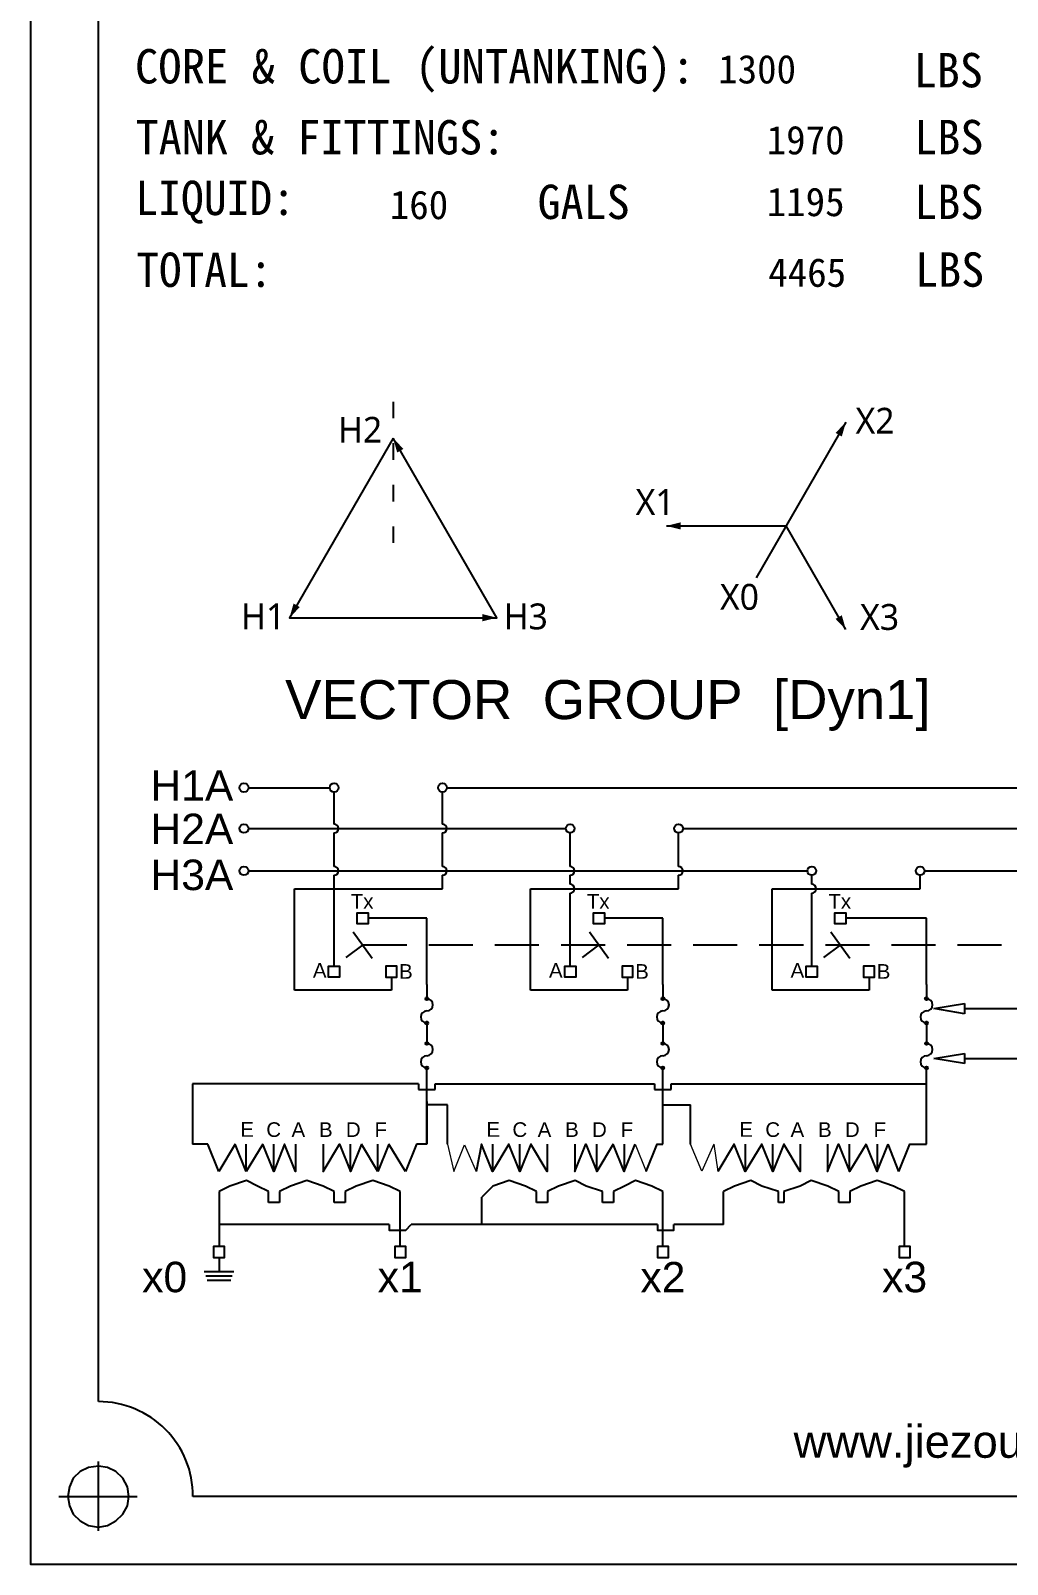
# Model space of a CAD drawing. Header units: millimetres. Extents: x 248233 to 259628, y -181361 to -174035.
# Drawn here: x 251457.5 to 251529.6, y -175628 to -175514.8 of the extents above; entities that cross this region are included whole.
import ezdxf
from ezdxf.enums import TextEntityAlignment as Align

# ---------------------------------------------------------------- set-up
doc = ezdxf.new("R2010")
doc.units = ezdxf.units.MM
doc.header["$LTSCALE"] = 13
for name, pattern in [('ACAD_ISO03W100', [1.18, 0.47, -0.71]), ('DASHED', [0.75, 0.5, -0.25]), ('HIDDEN', [9.525, 6.35, -3.175])]:
    doc.linetypes.add(name, pattern=pattern)
for name, color, linetype in [('2', 3, 'Continuous'), ('4', 2, 'HIDDEN'), ('4虚线层', 6, 'DASHED'), ('PDF_Geometry', 7, 'Continuous')]:
    doc.layers.add(name, color=color, linetype=linetype)
doc.layers.add('2细实线', color=3, linetype='Continuous', lineweight=20)
doc.layers.add('标注、文本', color=3, linetype='Continuous', lineweight=25)
doc.styles.add('Arial_txtstyle_2.50_0_0', font='arial.ttf')
doc.styles.add('Note Text (ANSI)', font='arial.ttf')
doc.styles.add('PDF FangSong', font='simfang.ttf')
doc.styles.add('宋体', font='msyh.ttf', dxfattribs={"width": 0.6})

msp = doc.modelspace()

# ---------------------------------------------------------------- hatches: boundary and pattern name
at = {"layer": '标注、文本'}
h = msp.add_hatch(color=256, dxfattribs=at)
h.dxf.hatch_style = 1
h.paths.add_polyline_path([(251486.847, -175586.227, 1), (251486.629, -175586.227, 1)])
h = msp.add_hatch(color=256, dxfattribs=at)
h.dxf.hatch_style = 1
h.paths.add_polyline_path([(251504.262, -175586.227, 1), (251504.044, -175586.227, 1)])
h = msp.add_hatch(color=256, dxfattribs=at)
h.dxf.hatch_style = 1
h.paths.add_polyline_path([(251523.702, -175586.227, 1), (251523.484, -175586.227, 1)])
h = msp.add_hatch(color=256, dxfattribs=at)
h.dxf.hatch_style = 1
h.paths.add_polyline_path([(251486.847, -175588.027, 1), (251486.629, -175588.027, 1)])
h = msp.add_hatch(color=256, dxfattribs=at)
h.dxf.hatch_style = 1
h.paths.add_polyline_path([(251504.262, -175588.027, 1), (251504.044, -175588.027, 1)])
h = msp.add_hatch(color=256, dxfattribs=at)
h.dxf.hatch_style = 1
h.paths.add_polyline_path([(251523.702, -175588.027, 1), (251523.484, -175588.027, 1)])
h = msp.add_hatch(color=256, dxfattribs=at)
h.dxf.hatch_style = 1
h.paths.add_polyline_path([(251486.847, -175589.535, 1), (251486.629, -175589.535, 1)])
h = msp.add_hatch(color=256, dxfattribs=at)
h.dxf.hatch_style = 1
h.paths.add_polyline_path([(251504.262, -175589.535, 1), (251504.044, -175589.535, 1)])
h = msp.add_hatch(color=256, dxfattribs=at)
h.dxf.hatch_style = 1
h.paths.add_polyline_path([(251523.702, -175589.535, 1), (251523.484, -175589.535, 1)])
h = msp.add_hatch(color=256, dxfattribs=at)
h.dxf.hatch_style = 1
h.paths.add_polyline_path([(251486.847, -175591.335, 1), (251486.629, -175591.335, 1)])
h = msp.add_hatch(color=256, dxfattribs=at)
h.dxf.hatch_style = 1
h.paths.add_polyline_path([(251504.262, -175591.335, 1), (251504.044, -175591.335, 1)])
h = msp.add_hatch(color=256, dxfattribs=at)
h.dxf.hatch_style = 1
h.paths.add_polyline_path([(251523.702, -175591.335, 1), (251523.484, -175591.335, 1)])

# ---------------------------------------------------------------- linework, layer by layer
at = {"layer": '2', "linetype": 'Continuous'}
for p, q in [((251473.578, -175570.658), (251479.574, -175570.658)), ((251488.221, -175570.658), (251531.421, -175570.658)), ((251473.578, -175573.674), (251480.692, -175573.674)), ((251480.692, -175573.674), (251496.989, -175573.674)), ((251505.636, -175573.674), (251531.421, -175573.674)), ((251473.578, -175576.799), (251480.692, -175576.799)), ((251480.692, -175576.799), (251514.809, -175576.799)), ((251523.456, -175576.799), (251531.421, -175576.799)), ((251486.13, -175592.511), (251486.13, -175592.916)), ((251487.345, -175592.916), (251487.345, -175592.511)), ((251503.545, -175592.511), (251503.545, -175592.916)), ((251504.76, -175592.916), (251504.76, -175592.511)), ((251486.13, -175592.916), (251487.345, -175592.916)), ((251503.545, -175592.916), (251504.76, -175592.916)), ((251488.258, -175596.957), (251488.258, -175594.047)), ((251504.153, -175594.047), (251506.178, -175594.047)), ((251506.178, -175596.957), (251506.178, -175594.047)), ((251470.582, -175596.957), (251469.46, -175596.957)), ((251471.392, -175598.982), (251470.582, -175596.957)), ((251472.607, -175596.957), (251471.392, -175598.982)), ((251473.417, -175598.982), (251472.607, -175596.957)), ((251474.632, -175596.957), (251473.417, -175598.982)), ((251475.442, -175598.982), (251474.632, -175596.957)), ((251483.947, -175596.957), (251483.137, -175598.982)), ((251483.137, -175598.982), (251483.137, -175596.957)), ((251485.972, -175596.957), (251485.162, -175598.982)), ((251486.738, -175596.957), (251485.972, -175596.957)), ((251521.568, -175598.982), (251520.758, -175596.957))]:
    msp.add_line(p, q, dxfattribs=at)
at = {"layer": '2'}
for p, q in [((251486.738, -175585.168), (251486.738, -175586.227)), ((251504.153, -175585.168), (251504.153, -175586.227)), ((251523.593, -175585.168), (251523.593, -175586.227)), ((251486.738, -175588.027), (251486.738, -175589.535)), ((251504.153, -175588.027), (251504.153, -175589.535)), ((251523.593, -175588.027), (251523.593, -175589.535)), ((251486.13, -175592.511), (251469.46, -175592.511)), ((251487.345, -175592.511), (251503.545, -175592.511)), ((251504.76, -175592.511), (251523.593, -175592.511))]:
    msp.add_line(p, q, dxfattribs=at)
at = {"layer": '2', "color": 3}
for p, q in [((251526.392, -175586.958), (251535.184, -175586.958)), ((251526.392, -175590.641), (251535.184, -175590.641))]:
    msp.add_line(p, q, dxfattribs=at)
at = {"layer": '2', "linetype": 'ACAD_ISO03W100', "ltscale": 0.2}
msp.add_lwpolyline([(251484.253, -175542.179), (251484.253, -175553.705)], dxfattribs=at)
at = {"layer": '2'}
for points in [[(251517.649, -175543.697), (251511.028, -175555.165)], [(251504.406, -175551.343), (251513.235, -175551.343)], [(251517.649, -175558.988), (251513.235, -175551.343)]]:
    msp.add_lwpolyline(points, dxfattribs=at)
for points in [[(251517.649, -175543.697, 0, 0.53, 0), (251517.119, -175544.614, 0.53, 0.53, 0)], [(251484.253, -175544.876, 0, 0.53, 0), (251484.783, -175545.794, 0.53, 0.53, 0)], [(251504.406, -175551.343, 0, 0.53, 0), (251505.466, -175551.343, 0.53, 0.53, 0)], [(251476.608, -175558.119, 0, 0.53, 0), (251477.138, -175557.201, 0.53, 0.53, 0)], [(251491.899, -175558.119, 0, 0.53, 0), (251490.84, -175558.119, 0.53, 0.53, 0)], [(251517.649, -175558.988, 0, 0.53, 0), (251517.119, -175558.071, 0.53, 0.53, 0)]]:
    msp.add_lwpolyline(points, format="xyseb", dxfattribs=at)
msp.add_lwpolyline([(251484.253, -175544.876), (251476.608, -175558.119), (251491.899, -175558.119)], close=True, dxfattribs=at)
at = {"layer": '2', "linetype": 'Continuous'}
for points in [[(251479.9, -175573.348), (251479.9, -175570.984)], [(251479.9, -175576.473), (251479.9, -175574)], [(251497.315, -175576.473), (251497.315, -175574)], [(251479.9, -175583.823), (251479.9, -175577.124)], [(251497.315, -175577.788), (251497.315, -175577.124)], [(251515.135, -175577.788), (251515.135, -175577.124)], [(251497.315, -175583.823), (251497.315, -175578.439)], [(251515.135, -175583.823), (251515.135, -175578.439)], [(251481.608, -175580.297), (251481.608, -175579.892), (251482.013, -175579.892), (251482.418, -175579.892), (251482.418, -175580.297), (251482.418, -175580.702), (251482.013, -175580.702), (251481.608, -175580.702), (251481.608, -175580.297)], [(251486.738, -175585.168), (251486.738, -175580.297)], [(251499.023, -175580.297), (251499.023, -175579.892), (251499.428, -175579.892), (251499.833, -175579.892), (251499.833, -175580.297), (251499.833, -175580.702), (251499.428, -175580.702), (251499.023, -175580.702), (251499.023, -175580.297)], [(251504.153, -175585.168), (251504.153, -175580.297)], [(251516.843, -175580.297), (251516.843, -175579.892), (251517.248, -175579.892), (251517.653, -175579.892), (251517.653, -175580.297), (251517.653, -175580.702), (251517.248, -175580.702), (251516.843, -175580.702), (251516.843, -175580.297)], [(251523.593, -175585.168), (251523.593, -175580.297)], [(251479.495, -175584.228), (251479.495, -175583.823), (251479.9, -175583.823), (251480.305, -175583.823), (251480.305, -175584.228), (251480.305, -175584.633), (251479.9, -175584.633), (251479.495, -175584.633), (251479.495, -175584.228)], [(251484.531, -175584.228), (251484.531, -175583.823), (251484.126, -175583.823), (251483.721, -175583.823), (251483.721, -175584.228), (251483.721, -175584.633), (251484.126, -175584.633), (251484.531, -175584.633), (251484.531, -175584.228)], [(251496.91, -175584.228), (251496.91, -175583.823), (251497.315, -175583.823), (251497.72, -175583.823), (251497.72, -175584.228), (251497.72, -175584.633), (251497.315, -175584.633), (251496.91, -175584.633), (251496.91, -175584.228)], [(251501.946, -175584.228), (251501.946, -175583.823), (251501.541, -175583.823), (251501.136, -175583.823), (251501.136, -175584.228), (251501.136, -175584.633), (251501.541, -175584.633), (251501.946, -175584.633), (251501.946, -175584.228)], [(251514.73, -175584.228), (251514.73, -175583.823), (251515.135, -175583.823), (251515.54, -175583.823), (251515.54, -175584.228), (251515.54, -175584.633), (251515.135, -175584.633), (251514.73, -175584.633), (251514.73, -175584.228)], [(251519.766, -175584.228), (251519.766, -175583.823), (251519.361, -175583.823), (251518.956, -175583.823), (251518.956, -175584.228), (251518.956, -175584.633), (251519.361, -175584.633), (251519.766, -175584.633), (251519.766, -175584.228)], [(251486.738, -175596.957), (251486.738, -175591.335)], [(251504.153, -175596.957), (251504.153, -175591.335)], [(251523.593, -175596.957), (251523.593, -175591.335)], [(251469.46, -175592.511), (251469.46, -175596.957)], [(251486.738, -175596.957), (251486.738, -175593.822), (251486.738, -175596.957)], [(251488.258, -175594.047), (251486.738, -175594.047)], [(251473.417, -175598.982), (251473.417, -175596.957)], [(251477.062, -175596.957), (251477.062, -175598.982), (251476.252, -175596.957), (251475.442, -175598.982), (251475.442, -175596.957)], [(251479.087, -175596.957), (251479.087, -175598.982), (251480.302, -175596.957), (251481.112, -175598.982), (251481.112, -175596.957)], [(251481.922, -175596.957), (251481.112, -175598.982)], [(251483.137, -175598.982), (251481.922, -175596.957)], [(251485.162, -175598.982), (251483.947, -175596.957)], [(251491.573, -175596.957), (251491.573, -175598.982), (251490.763, -175596.957), (251490.367, -175598.982)], [(251495.623, -175596.957), (251495.623, -175598.982), (251494.408, -175596.957), (251493.598, -175598.982), (251492.788, -175596.957), (251491.573, -175598.982)], [(251493.598, -175598.982), (251493.598, -175596.957)], [(251497.648, -175596.957), (251497.648, -175598.982), (251498.458, -175596.957), (251499.268, -175598.982), (251499.268, -175596.957)], [(251500.483, -175596.957), (251499.268, -175598.982)], [(251501.293, -175596.957), (251501.293, -175598.982), (251500.483, -175596.957)], [(251501.293, -175598.982), (251502.103, -175596.957)], [(251502.913, -175598.982), (251503.723, -175596.957), (251504.153, -175596.957)], [(251510.228, -175596.957), (251510.228, -175598.982), (251509.418, -175596.957), (251508.203, -175598.982)], [(251514.278, -175596.957), (251514.278, -175598.982), (251513.063, -175596.957), (251512.253, -175598.982), (251511.443, -175596.957), (251510.228, -175598.982)], [(251512.253, -175598.982), (251512.253, -175596.957)], [(251516.303, -175596.957), (251516.303, -175598.982), (251517.113, -175596.957), (251517.923, -175598.982), (251517.923, -175596.957)], [(251519.138, -175596.957), (251517.923, -175598.982)], [(251519.948, -175596.957), (251519.948, -175598.982), (251519.138, -175596.957)], [(251519.948, -175598.982), (251520.758, -175596.957)], [(251521.568, -175598.982), (251522.378, -175596.957), (251523.593, -175596.957)], [(251475.054, -175600.461), (251474.244, -175600.056), (251473.434, -175599.651), (251472.219, -175600.056), (251471.409, -175600.461)], [(251471.409, -175600.461), (251471.409, -175604.511)], [(251475.054, -175601.271), (251475.054, -175600.461)], [(251479.914, -175600.461), (251479.104, -175600.056), (251477.889, -175599.651), (251476.674, -175600.056), (251475.864, -175600.461)], [(251475.864, -175600.461), (251475.864, -175601.271)], [(251479.914, -175601.271), (251479.914, -175600.461)], [(251484.774, -175600.461), (251483.964, -175600.056), (251482.749, -175599.651), (251481.534, -175600.056), (251480.724, -175600.461)], [(251480.724, -175600.461), (251480.724, -175601.271)], [(251484.774, -175604.511), (251484.774, -175600.461)], [(251494.838, -175600.461), (251494.028, -175600.056), (251492.813, -175599.651), (251491.598, -175600.056), (251490.788, -175600.866)], [(251494.838, -175601.271), (251494.838, -175600.461)], [(251499.698, -175600.461), (251498.483, -175600.056), (251497.673, -175599.651), (251496.458, -175600.056), (251495.648, -175600.461)], [(251495.648, -175600.461), (251495.648, -175601.271)], [(251499.698, -175601.271), (251499.698, -175600.461)], [(251504.153, -175600.461), (251503.343, -175600.056), (251502.128, -175599.651), (251501.318, -175600.056), (251500.508, -175600.461)], [(251500.508, -175600.461), (251500.508, -175601.271)], [(251504.153, -175604.511), (251504.153, -175600.461)], [(251504.153, -175600.461), (251504.153, -175600.461)], [(251512.669, -175600.461), (251511.454, -175600.056), (251510.644, -175599.651), (251509.429, -175600.056), (251508.619, -175600.461)], [(251508.619, -175602.891), (251508.619, -175600.461)], [(251512.669, -175601.271), (251512.669, -175600.461)], [(251517.124, -175600.461), (251516.314, -175600.056), (251515.099, -175599.651), (251514.289, -175600.056), (251513.074, -175600.461)], [(251513.074, -175600.461), (251513.074, -175601.271)], [(251517.124, -175601.271), (251517.124, -175600.461)], [(251521.984, -175600.461), (251521.174, -175600.056), (251519.959, -175599.651), (251518.744, -175600.056), (251517.934, -175600.461)], [(251517.934, -175600.461), (251517.934, -175601.271)], [(251521.984, -175604.511), (251521.984, -175600.461)], [(251521.984, -175600.461), (251521.984, -175600.461)], [(251475.864, -175601.271), (251475.054, -175601.271)], [(251480.724, -175601.271), (251479.914, -175601.271)], [(251490.788, -175602.891), (251490.788, -175600.866)], [(251495.648, -175601.271), (251494.838, -175601.271)], [(251500.508, -175601.271), (251499.698, -175601.271)], [(251513.074, -175601.271), (251512.669, -175601.271)], [(251517.934, -175601.271), (251517.124, -175601.271)], [(251483.964, -175602.891), (251471.409, -175602.891)], [(251483.964, -175602.891), (251483.964, -175603.296), (251484.774, -175603.296), (251485.179, -175603.296), (251485.584, -175602.891)], [(251503.748, -175602.891), (251485.584, -175602.891)], [(251503.748, -175602.891), (251503.748, -175603.296), (251504.153, -175603.296), (251504.963, -175603.296), (251504.963, -175602.891)], [(251508.619, -175602.891), (251504.963, -175602.891)], [(251471.814, -175604.916), (251471.814, -175604.511), (251471.409, -175604.511), (251471.004, -175604.511), (251471.004, -175604.916), (251471.004, -175605.321), (251471.409, -175605.321), (251471.814, -175605.321), (251471.814, -175604.916)], [(251485.179, -175604.916), (251485.179, -175604.511), (251484.774, -175604.511), (251484.369, -175604.511), (251484.369, -175604.916), (251484.369, -175605.321), (251484.774, -175605.321), (251485.179, -175605.321), (251485.179, -175604.916)], [(251504.558, -175604.916), (251504.558, -175604.511), (251504.153, -175604.511), (251503.748, -175604.511), (251503.748, -175604.916), (251503.748, -175605.321), (251504.153, -175605.321), (251504.558, -175605.321), (251504.558, -175604.916)], [(251522.389, -175604.916), (251522.389, -175604.511), (251521.984, -175604.511), (251521.579, -175604.511), (251521.579, -175604.916), (251521.579, -175605.321), (251521.984, -175605.321), (251522.389, -175605.321), (251522.389, -175604.916)]]:
    msp.add_lwpolyline(points, dxfattribs=at)
at = {"layer": '2'}
for centre, start, end in [((251486.738, -175586.677), 270, 90), ((251504.153, -175586.677), 270, 90), ((251523.593, -175586.677), 270, 90), ((251486.738, -175587.577), 90, 270), ((251504.153, -175587.577), 90, 270), ((251523.593, -175587.577), 90, 270), ((251486.738, -175590.885), 90, 270), ((251486.738, -175589.985), 270, 90), ((251504.153, -175590.885), 90, 270), ((251504.153, -175589.985), 270, 90), ((251523.593, -175590.885), 90, 270), ((251523.593, -175589.985), 270, 90)]:
    msp.add_arc(centre, 0.45, start, end, dxfattribs=at)
at = {"layer": '2细实线', "linetype": 'ByBlock'}
for p, q in [((251488.258, -175596.957), (251488.736, -175598.982)), ((251488.736, -175598.982), (251489.512, -175597.012)), ((251489.512, -175597.012), (251490.367, -175598.982)), ((251502.103, -175596.957), (251502.913, -175598.982)), ((251507.023, -175598.947), (251506.178, -175596.957)), ((251507.91, -175596.957), (251507.023, -175598.947)), ((251507.91, -175596.957), (251508.203, -175598.982))]:
    msp.add_line(p, q, dxfattribs=at)
at = {"layer": '4虚线层', "ltscale": 0.5}
msp.add_line((251482.013, -175582.262), (251534.203, -175582.262), dxfattribs=at)
at = {"layer": 'PDF_Geometry', "lineweight": 25}
for points in [[(251457.517, -175452.946), (251607.539, -175452.946), (251607.539, -175627.962), (251457.517, -175627.962), (251457.517, -175452.946)], [(251462.516, -175615.942), (251462.516, -175464.91)], [(251464.763, -175622.963), (251464.651, -175622.233), (251464.314, -175621.615), (251463.808, -175621.109), (251463.19, -175620.828), (251462.516, -175620.716), (251461.786, -175620.828), (251461.168, -175621.109), (251460.663, -175621.615), (251460.382, -175622.233), (251460.27, -175622.963), (251460.382, -175623.637), (251460.663, -175624.255), (251461.168, -175624.76), (251461.786, -175625.097), (251462.516, -175625.209), (251463.19, -175625.097), (251463.808, -175624.76), (251464.314, -175624.255), (251464.651, -175623.637), (251464.763, -175622.963)], [(251462.516, -175625.49), (251462.516, -175620.379)], [(251459.596, -175622.963), (251465.381, -175622.963)], [(251459.933, -175622.963), (251465.044, -175622.963)], [(251595.519, -175622.963), (251469.481, -175622.963)]]:
    msp.add_lwpolyline(points, dxfattribs=at)
msp.add_arc((251462.531, -175622.913), 6.955, 359.59046, 90.11743, dxfattribs=at)
at = {"layer": '标注、文本'}
for p, q in [((251487.895, -175573.348), (251487.895, -175570.984)), ((251487.895, -175576.473), (251487.895, -175574)), ((251505.31, -175576.473), (251505.31, -175574)), ((251487.895, -175578.114), (251487.895, -175577.124)), ((251505.31, -175578.114), (251505.31, -175577.124)), ((251523.13, -175578.114), (251523.13, -175577.124)), ((251476.971, -175585.6), (251476.971, -175578.114)), ((251476.971, -175578.114), (251487.895, -175578.114)), ((251494.386, -175585.6), (251494.386, -175578.114)), ((251494.386, -175578.114), (251505.31, -175578.114)), ((251512.206, -175585.6), (251512.206, -175578.114)), ((251512.206, -175578.114), (251523.13, -175578.114)), ((251486.738, -175580.297), (251482.418, -175580.297)), ((251504.153, -175580.297), (251499.833, -175580.297)), ((251523.593, -175580.297), (251517.653, -175580.297)), ((251481.311, -175581.288), (251482.715, -175583.237)), ((251498.726, -175581.288), (251500.13, -175583.237)), ((251516.546, -175581.288), (251517.95, -175583.237)), ((251482.013, -175582.262), (251480.776, -175583.187)), ((251499.428, -175582.262), (251498.191, -175583.187)), ((251517.248, -175582.262), (251516.011, -175583.187)), ((251484.126, -175584.633), (251484.126, -175585.6)), ((251501.541, -175584.633), (251501.541, -175585.6)), ((251519.361, -175584.633), (251519.361, -175585.6)), ((251484.126, -175585.6), (251476.971, -175585.6)), ((251501.541, -175585.6), (251494.386, -175585.6)), ((251519.361, -175585.6), (251512.206, -175585.6)), ((251524.142, -175586.958), (251526.392, -175586.583)), ((251526.392, -175587.333), (251524.142, -175586.958)), ((251526.392, -175586.583), (251526.392, -175587.333)), ((251524.142, -175590.641), (251526.392, -175590.266)), ((251526.392, -175590.266), (251526.392, -175591.016)), ((251526.392, -175591.016), (251524.142, -175590.641)), ((251471.409, -175605.321), (251471.409, -175606.391)), ((251472.492, -175606.391), (251470.325, -175606.391)), ((251472.387, -175606.693), (251470.431, -175606.693)), ((251472.27, -175607.026), (251470.547, -175607.026))]:
    msp.add_line(p, q, dxfattribs=at)
for centre, radius in [((251473.252, -175570.658), 0.326), ((251479.9, -175570.658), 0.326), ((251487.895, -175570.658), 0.326), ((251473.252, -175573.674), 0.326), ((251497.315, -175573.674), 0.326), ((251505.31, -175573.674), 0.326), ((251473.252, -175576.799), 0.326), ((251515.135, -175576.799), 0.326), ((251523.13, -175576.799), 0.326), ((251486.738, -175586.227), 0.109), ((251504.153, -175586.227), 0.109), ((251523.593, -175586.227), 0.109), ((251486.738, -175588.027), 0.109), ((251504.153, -175588.027), 0.109), ((251523.593, -175588.027), 0.109), ((251523.593, -175588.027), 0.109), ((251486.738, -175589.535), 0.109), ((251504.153, -175589.535), 0.109), ((251523.593, -175589.535), 0.109), ((251486.738, -175591.335), 0.109), ((251504.153, -175591.335), 0.109), ((251523.593, -175591.335), 0.109)]:
    msp.add_circle(centre, radius, dxfattribs=at)
for centre in [(251479.9, -175573.674), (251487.895, -175573.674), (251479.9, -175576.799), (251487.895, -175576.799), (251497.315, -175576.799), (251505.31, -175576.799), (251497.315, -175578.114), (251515.135, -175578.114)]:
    msp.add_arc(centre, 0.326, 270, 90, dxfattribs=at)

# ---------------------------------------------------------------- texts
at = {"layer": '2', "style": '宋体'}
for s, p in [('X2', (251518.364, -175544.538)), ('H2', (251480.188, -175545.205)), ('X1', (251502.141, -175550.537)), ('X0', (251508.362, -175557.533)), ('H1', (251473.037, -175558.973)), ('H3', (251492.403, -175558.973)), ('X3', (251518.7, -175559.017))]:
    msp.add_text(s, height=1.9069, dxfattribs=at).set_placement(p)
at = {"layer": '2', "style": 'Note Text (ANSI)'}
for s, p in [('H1A', (251472.466, -175571.627)), ('H2A', (251472.466, -175574.826)), ('H3A', (251472.466, -175578.215))]:
    msp.add_text(s, height=2.25, dxfattribs=at).set_placement(p, align=Align.RIGHT)
for s, height, p in [('Tx', 1.08, (251481.963, -175579.049)), ('Tx', 1.08, (251499.378, -175579.049)), ('Tx', 1.08, (251517.198, -175579.049)), ('A', 1.08, (251478.838, -175584.137)), ('B', 1.08, (251485.197, -175584.217)), ('A', 1.08, (251496.253, -175584.137)), ('B', 1.08, (251502.612, -175584.217)), ('A', 1.08, (251514.073, -175584.137)), ('B', 1.08, (251520.432, -175584.217)), ('E', 1.08, (251473.483, -175595.877)), ('C', 1.08, (251475.442, -175595.887)), ('A', 1.08, (251477.261, -175595.887)), ('B', 1.08, (251479.289, -175595.887)), ('D', 1.08, (251481.314, -175595.887)), ('F', 1.08, (251483.339, -175595.887)), ('E', 1.08, (251491.64, -175595.877)), ('C', 1.08, (251493.598, -175595.887)), ('A', 1.08, (251495.417, -175595.887)), ('B', 1.08, (251497.445, -175595.887)), ('D', 1.08, (251499.47, -175595.887)), ('F', 1.08, (251501.495, -175595.887)), ('E', 1.08, (251510.294, -175595.877)), ('C', 1.08, (251512.253, -175595.887)), ('A', 1.08, (251514.072, -175595.887)), ('B', 1.08, (251516.1, -175595.887)), ('D', 1.08, (251518.125, -175595.887)), ('F', 1.08, (251520.15, -175595.887)), ('x0', 2.25, (251467.401, -175606.761)), ('x1', 2.25, (251484.774, -175606.761)), ('x2', 2.25, (251504.153, -175606.761)), ('x3', 2.25, (251521.984, -175606.761))]:
    msp.add_text(s, height=height, dxfattribs=at).set_placement(p, align=Align.MIDDLE)
at = {"layer": '2', "linetype": 'Continuous', "attachment_point": 7}
for s, insert, char_height, style in [('{\\W0.9982;CORE & COIL (UNTANKING): \\fSimSun|b0|i0|c134|p2;\\H0.8333x;\\W1;1300}', (251465.21, -175519.374), 2.53409, 'PDF FangSong'), ('\\W0.985571;LBS', (251522.654, -175519.027), 2.53409, 'PDF FangSong'), ('\\W0.988717;TANK & FITTINGS:', (251465.253, -175523.979), 2.53409, 'PDF FangSong'), ('\\W0.985572;LBS', (251522.697, -175523.965), 2.53409, 'PDF FangSong'), ('{\\fSimSun|b0|i0|c134|p2;\\H0.8333x;1970}', (251511.808, -175523.965), 2.53409, 'PDF FangSong'), ('{\\W0.976;LIQUID:}', (251465.239, -175529.047), 2.53409, 'PDF FangSong'), ('{\\fSimSun|b0|i0|c134|p2;\\H0.8333x;160}', (251484.006, -175528.743), 2.53409, 'PDF FangSong'), ('{\\W0.9851;GALS}', (251494.909, -175528.743), 2.53409, 'PDF FangSong'), ('{\\fSimSun|b0|i0|c134|p2;\\H0.8333x;1195}', (251511.808, -175528.524), 2.53409, 'PDF FangSong'), ('\\W0.985572;LBS', (251522.697, -175528.743), 2.53409, 'PDF FangSong'), ('\\W0.968789;TOTAL:', (251465.311, -175533.753), 2.53409, 'PDF FangSong'), ('{\\fSimSun|b0|i0|c134|p2;\\H0.8333x;4465}', (251511.924, -175533.739), 2.53409, 'PDF FangSong'), ('\\W0.985572;LBS', (251522.755, -175533.739), 2.53409, 'PDF FangSong'), ('{\\W0.997175;www.jiezoupower.com}', (251513.797, -175620.825), 2.40214, 'Note Text (ANSI)')]:
    msp.add_mtext(s, dxfattribs=dict(at, insert=insert, char_height=char_height, style=style))
at = {"layer": '4', "color": 3, "lineweight": -3, "style": 'Arial_txtstyle_2.50_0_0'}
msp.add_text('VECTOR  GROUP  [Dyn1]', height=2.88, dxfattribs=at).set_placement((251476.285, -175565.6))

doc.saveas('drawing.dxf')
